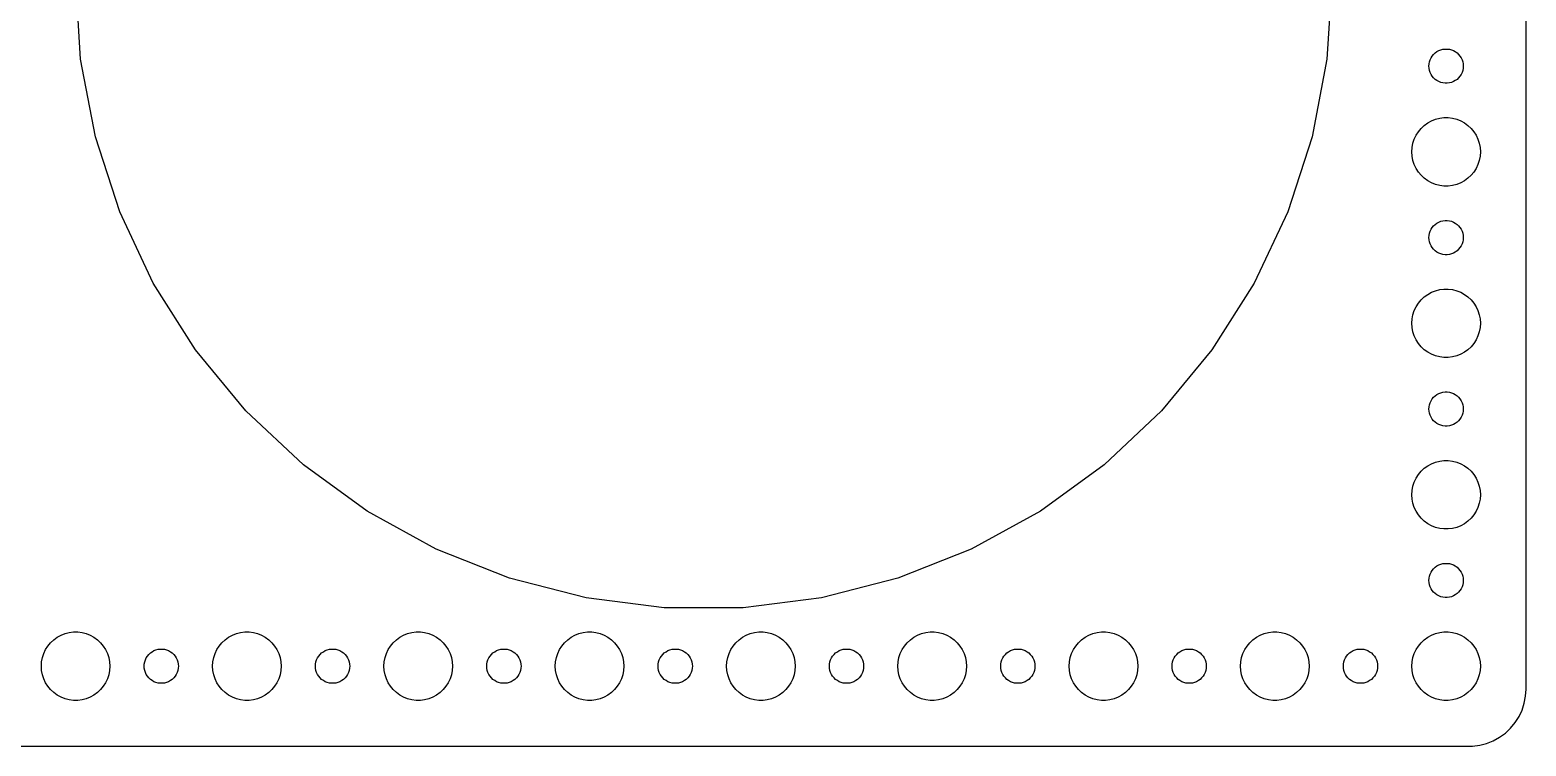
# Model space of a CAD drawing. Header units: metres. Extents: x -187 to 187, y -67 to 67.
# Drawn here: x 56 to 187, y -67 to -4.3 of the extents above; entities that cross this region are included whole.
import ezdxf

# ---------------------------------------------------------------- set-up
doc = ezdxf.new("R2010")
doc.units = ezdxf.units.M

msp = doc.modelspace()

# ---------------------------------------------------------------- linework, layer by layer
for p, q in [((187, -62), (187, 62)), ((60.4337, -6.89333), (60, 0)), ((170, 0), (169.566, -6.89333)), ((178.786, -6.61832), (178.907, -6.47318)), ((178.907, -6.47318), (179.044, -6.34422)), ((179.044, -6.34422), (179.196, -6.23351)), ((179.196, -6.23351), (179.361, -6.14275)), ((179.361, -6.14275), (179.536, -6.07341)), ((179.536, -6.07341), (179.719, -6.02657)), ((179.719, -6.02657), (179.906, -6.00294)), ((179.906, -6.00294), (180.094, -6.00294)), ((180.094, -6.00294), (180.281, -6.02657)), ((180.281, -6.02657), (180.464, -6.07341)), ((180.464, -6.07341), (180.639, -6.14275)), ((180.639, -6.14275), (180.804, -6.23351)), ((180.804, -6.23351), (180.956, -6.34422)), ((180.956, -6.34422), (181.093, -6.47318)), ((181.093, -6.47318), (181.214, -6.61832)), ((61.7279, -13.6779), (60.4337, -6.89333)), ((169.566, -6.89333), (168.272, -13.6779)), ((178.5, -7.5), (178.512, -7.312)), ((178.512, -7.68799), (178.5, -7.5)), ((178.512, -7.312), (178.547, -7.12695)), ((178.547, -7.87303), (178.512, -7.68799)), ((178.547, -7.12695), (178.605, -6.9478)), ((178.605, -6.9478), (178.686, -6.77736)), ((178.686, -6.77736), (178.786, -6.61832)), ((181.214, -6.61832), (181.314, -6.77736)), ((181.314, -6.77736), (181.395, -6.9478)), ((181.395, -6.9478), (181.453, -7.12695)), ((181.453, -7.12695), (181.488, -7.312)), ((181.488, -7.68799), (181.453, -7.87303)), ((181.488, -7.312), (181.5, -7.5)), ((181.5, -7.5), (181.488, -7.68799)), ((178.605, -8.05219), (178.547, -7.87303)), ((178.686, -8.22263), (178.605, -8.05219)), ((178.786, -8.38167), (178.686, -8.22263)), ((178.907, -8.52681), (178.786, -8.38167)), ((179.044, -8.65576), (178.907, -8.52681)), ((179.196, -8.76648), (179.044, -8.65576)), ((179.361, -8.85724), (179.196, -8.76648)), ((179.536, -8.92657), (179.361, -8.85724)), ((179.719, -8.97342), (179.536, -8.92657)), ((179.906, -8.99704), (179.719, -8.97342)), ((180.094, -8.99704), (179.906, -8.99704)), ((180.281, -8.97342), (180.094, -8.99704)), ((180.464, -8.92657), (180.281, -8.97342)), ((180.639, -8.85724), (180.464, -8.92657)), ((180.804, -8.76648), (180.639, -8.85724)), ((180.956, -8.65576), (180.804, -8.76648)), ((181.093, -8.52681), (180.956, -8.65576)), ((181.214, -8.38167), (181.093, -8.52681)), ((181.314, -8.22263), (181.214, -8.38167)), ((181.395, -8.05219), (181.314, -8.22263)), ((181.453, -7.87303), (181.395, -8.05219)), ((177.573, -13.2366), (177.813, -12.9464)), ((177.813, -12.9464), (178.088, -12.6884)), ((178.088, -12.6884), (178.393, -12.467)), ((178.393, -12.467), (178.723, -12.2855)), ((178.723, -12.2855), (179.073, -12.1468)), ((179.073, -12.1468), (179.438, -12.0531)), ((179.438, -12.0531), (179.812, -12.0059)), ((179.812, -12.0059), (180.188, -12.0059)), ((180.188, -12.0059), (180.562, -12.0531)), ((180.562, -12.0531), (180.927, -12.1468)), ((180.927, -12.1468), (181.277, -12.2855)), ((181.277, -12.2855), (181.607, -12.467)), ((181.607, -12.467), (181.912, -12.6884)), ((181.912, -12.6884), (182.187, -12.9464)), ((182.187, -12.9464), (182.427, -13.2366)), ((63.8623, -20.2468), (61.7279, -13.6779)), ((168.272, -13.6779), (166.138, -20.2468)), ((177.024, -14.624), (177.094, -14.2539)), ((177.094, -14.2539), (177.211, -13.8956)), ((177.211, -13.8956), (177.371, -13.5547)), ((177.371, -13.5547), (177.573, -13.2366)), ((182.427, -13.2366), (182.629, -13.5547)), ((182.629, -13.5547), (182.789, -13.8956)), ((182.789, -13.8956), (182.906, -14.2539)), ((182.906, -14.2539), (182.976, -14.624)), ((177, -15), (177.024, -14.624)), ((177.024, -15.376), (177, -15)), ((177.094, -15.7461), (177.024, -15.376)), ((182.976, -15.376), (182.906, -15.7461)), ((182.976, -14.624), (183, -15)), ((183, -15), (182.976, -15.376)), ((177.211, -16.1044), (177.094, -15.7461)), ((177.371, -16.4453), (177.211, -16.1044)), ((177.573, -16.7634), (177.371, -16.4453)), ((177.813, -17.0536), (177.573, -16.7634)), ((182.427, -16.7634), (182.187, -17.0536)), ((182.629, -16.4453), (182.427, -16.7634)), ((182.789, -16.1044), (182.629, -16.4453)), ((182.906, -15.7461), (182.789, -16.1044)), ((178.088, -17.3115), (177.813, -17.0536)), ((178.393, -17.533), (178.088, -17.3115)), ((178.723, -17.7145), (178.393, -17.533)), ((179.073, -17.8532), (178.723, -17.7145)), ((179.438, -17.9469), (179.073, -17.8532)), ((179.812, -17.9941), (179.438, -17.9469)), ((180.188, -17.9941), (179.812, -17.9941)), ((180.562, -17.9469), (180.188, -17.9941)), ((180.927, -17.8532), (180.562, -17.9469)), ((181.277, -17.7145), (180.927, -17.8532)), ((181.607, -17.533), (181.277, -17.7145)), ((181.912, -17.3115), (181.607, -17.533)), ((182.187, -17.0536), (181.912, -17.3115)), ((66.8031, -26.4964), (63.8623, -20.2468)), ((166.138, -20.2468), (163.197, -26.4964)), ((178.512, -22.312), (178.547, -22.127)), ((178.547, -22.127), (178.605, -21.9478)), ((178.605, -21.9478), (178.686, -21.7774)), ((178.686, -21.7774), (178.786, -21.6183)), ((178.786, -21.6183), (178.907, -21.4732)), ((178.907, -21.4732), (179.044, -21.3442)), ((179.044, -21.3442), (179.196, -21.2335)), ((179.196, -21.2335), (179.361, -21.1427)), ((179.361, -21.1427), (179.536, -21.0734)), ((179.536, -21.0734), (179.719, -21.0266)), ((179.719, -21.0266), (179.906, -21.003)), ((179.906, -21.003), (180.094, -21.003)), ((180.094, -21.003), (180.281, -21.0266)), ((180.281, -21.0266), (180.464, -21.0734)), ((180.464, -21.0734), (180.639, -21.1427)), ((180.639, -21.1427), (180.804, -21.2335)), ((180.804, -21.2335), (180.956, -21.3442)), ((180.956, -21.3442), (181.093, -21.4732)), ((181.093, -21.4732), (181.214, -21.6183)), ((181.214, -21.6183), (181.314, -21.7774)), ((181.314, -21.7774), (181.395, -21.9478)), ((181.395, -21.9478), (181.453, -22.127)), ((181.453, -22.127), (181.488, -22.312)), ((178.5, -22.5), (178.512, -22.312)), ((178.512, -22.688), (178.5, -22.5)), ((178.547, -22.873), (178.512, -22.688)), ((178.605, -23.0522), (178.547, -22.873)), ((178.686, -23.2226), (178.605, -23.0522)), ((178.786, -23.3817), (178.686, -23.2226)), ((178.907, -23.5268), (178.786, -23.3817)), ((179.044, -23.6558), (178.907, -23.5268)), ((181.093, -23.5268), (180.956, -23.6558)), ((181.214, -23.3817), (181.093, -23.5268)), ((181.314, -23.2226), (181.214, -23.3817)), ((181.395, -23.0522), (181.314, -23.2226)), ((181.453, -22.873), (181.395, -23.0522)), ((181.488, -22.688), (181.453, -22.873)), ((181.488, -22.312), (181.5, -22.5)), ((181.5, -22.5), (181.488, -22.688)), ((179.196, -23.7665), (179.044, -23.6558)), ((179.361, -23.8572), (179.196, -23.7665)), ((179.536, -23.9266), (179.361, -23.8572)), ((179.719, -23.9734), (179.536, -23.9266)), ((179.906, -23.997), (179.719, -23.9734)), ((180.094, -23.997), (179.906, -23.997)), ((180.281, -23.9734), (180.094, -23.997)), ((180.464, -23.9266), (180.281, -23.9734)), ((180.639, -23.8572), (180.464, -23.9266)), ((180.804, -23.7665), (180.639, -23.8572)), ((180.956, -23.6558), (180.804, -23.7665)), ((70.5041, -32.3282), (66.8031, -26.4964)), ((163.197, -26.4964), (159.496, -32.3282)), ((178.088, -27.6884), (178.393, -27.467)), ((178.393, -27.467), (178.723, -27.2855)), ((178.723, -27.2855), (179.073, -27.1468)), ((179.073, -27.1468), (179.438, -27.0531)), ((179.438, -27.0531), (179.812, -27.0059)), ((179.812, -27.0059), (180.188, -27.0059)), ((180.188, -27.0059), (180.562, -27.0531)), ((180.562, -27.0531), (180.927, -27.1468)), ((180.927, -27.1468), (181.277, -27.2855)), ((181.277, -27.2855), (181.607, -27.467)), ((181.607, -27.467), (181.912, -27.6884)), ((177.211, -28.8956), (177.371, -28.5547)), ((177.371, -28.5547), (177.573, -28.2366)), ((177.573, -28.2366), (177.813, -27.9464)), ((177.813, -27.9464), (178.088, -27.6884)), ((181.912, -27.6884), (182.187, -27.9464)), ((182.187, -27.9464), (182.427, -28.2366)), ((182.427, -28.2366), (182.629, -28.5547)), ((182.629, -28.5547), (182.789, -28.8956)), ((177, -30), (177.024, -29.624)), ((177.024, -30.376), (177, -30)), ((177.024, -29.624), (177.094, -29.2539)), ((177.094, -29.2539), (177.211, -28.8956)), ((182.789, -28.8956), (182.906, -29.2539)), ((182.906, -29.2539), (182.976, -29.624)), ((182.976, -29.624), (183, -30)), ((183, -30), (182.976, -30.376)), ((177.094, -30.7461), (177.024, -30.376)), ((177.211, -31.1044), (177.094, -30.7461)), ((177.371, -31.4453), (177.211, -31.1044)), ((182.789, -31.1044), (182.629, -31.4453)), ((182.906, -30.7461), (182.789, -31.1044)), ((182.976, -30.376), (182.906, -30.7461)), ((74.9067, -37.6501), (70.5041, -32.3282)), ((159.496, -32.3282), (155.093, -37.6501)), ((177.573, -31.7634), (177.371, -31.4453)), ((177.813, -32.0536), (177.573, -31.7634)), ((178.088, -32.3115), (177.813, -32.0536)), ((178.393, -32.533), (178.088, -32.3115)), ((178.723, -32.7145), (178.393, -32.533)), ((179.073, -32.8532), (178.723, -32.7145)), ((181.277, -32.7145), (180.927, -32.8532)), ((181.607, -32.533), (181.277, -32.7145)), ((181.912, -32.3115), (181.607, -32.533)), ((182.187, -32.0536), (181.912, -32.3115)), ((182.427, -31.7634), (182.187, -32.0536)), ((182.629, -31.4453), (182.427, -31.7634)), ((179.438, -32.9469), (179.073, -32.8532)), ((179.812, -32.9941), (179.438, -32.9469)), ((180.188, -32.9941), (179.812, -32.9941)), ((180.562, -32.9469), (180.188, -32.9941)), ((180.927, -32.8532), (180.562, -32.9469)), ((178.686, -36.7774), (178.786, -36.6183)), ((178.786, -36.6183), (178.907, -36.4732)), ((178.907, -36.4732), (179.044, -36.3442)), ((179.044, -36.3442), (179.196, -36.2335)), ((179.196, -36.2335), (179.361, -36.1428)), ((179.361, -36.1428), (179.536, -36.0734)), ((179.536, -36.0734), (179.719, -36.0266)), ((179.719, -36.0266), (179.906, -36.003)), ((179.906, -36.003), (180.094, -36.003)), ((180.094, -36.003), (180.281, -36.0266)), ((180.281, -36.0266), (180.464, -36.0734)), ((180.464, -36.0734), (180.639, -36.1428)), ((180.639, -36.1428), (180.804, -36.2335)), ((180.804, -36.2335), (180.956, -36.3442)), ((180.956, -36.3442), (181.093, -36.4732)), ((181.093, -36.4732), (181.214, -36.6183)), ((181.214, -36.6183), (181.314, -36.7774)), ((79.9417, -42.3782), (74.9067, -37.6501)), ((155.093, -37.6501), (150.058, -42.3782)), ((178.5, -37.5), (178.512, -37.312)), ((178.512, -37.688), (178.5, -37.5)), ((178.512, -37.312), (178.547, -37.127)), ((178.547, -37.873), (178.512, -37.688)), ((178.547, -37.127), (178.605, -36.9478)), ((178.605, -38.0522), (178.547, -37.873)), ((178.605, -36.9478), (178.686, -36.7774)), ((181.314, -36.7774), (181.395, -36.9478)), ((181.395, -36.9478), (181.453, -37.127)), ((181.453, -37.873), (181.395, -38.0522)), ((181.453, -37.127), (181.488, -37.312)), ((181.488, -37.688), (181.453, -37.873)), ((181.488, -37.312), (181.5, -37.5)), ((181.5, -37.5), (181.488, -37.688)), ((178.686, -38.2226), (178.605, -38.0522)), ((178.786, -38.3817), (178.686, -38.2226)), ((178.907, -38.5268), (178.786, -38.3817)), ((179.044, -38.6558), (178.907, -38.5268)), ((179.196, -38.7665), (179.044, -38.6558)), ((179.361, -38.8572), (179.196, -38.7665)), ((179.536, -38.9266), (179.361, -38.8572)), ((179.719, -38.9734), (179.536, -38.9266)), ((179.906, -38.997), (179.719, -38.9734)), ((180.094, -38.997), (179.906, -38.997)), ((180.281, -38.9734), (180.094, -38.997)), ((180.464, -38.9266), (180.281, -38.9734)), ((180.639, -38.8572), (180.464, -38.9266)), ((180.804, -38.7665), (180.639, -38.8572)), ((180.956, -38.6558), (180.804, -38.7665)), ((181.093, -38.5268), (180.956, -38.6558)), ((181.214, -38.3817), (181.093, -38.5268)), ((181.314, -38.2226), (181.214, -38.3817)), ((181.395, -38.0522), (181.314, -38.2226)), ((85.5295, -46.438), (79.9417, -42.3782)), ((150.058, -42.3782), (144.47, -46.438)), ((177.573, -43.2366), (177.813, -42.9464)), ((177.813, -42.9464), (178.088, -42.6885)), ((178.088, -42.6885), (178.393, -42.467)), ((178.393, -42.467), (178.723, -42.2855)), ((178.723, -42.2855), (179.073, -42.1468)), ((179.073, -42.1468), (179.438, -42.0531)), ((179.438, -42.0531), (179.812, -42.0059)), ((179.812, -42.0059), (180.188, -42.0059)), ((180.188, -42.0059), (180.562, -42.0531)), ((180.562, -42.0531), (180.927, -42.1468)), ((180.927, -42.1468), (181.277, -42.2855)), ((181.277, -42.2855), (181.607, -42.467)), ((181.607, -42.467), (181.912, -42.6885)), ((181.912, -42.6885), (182.187, -42.9464)), ((182.187, -42.9464), (182.427, -43.2366)), ((177.024, -44.624), (177.094, -44.2539)), ((177.094, -44.2539), (177.211, -43.8956)), ((177.211, -43.8956), (177.371, -43.5547)), ((177.371, -43.5547), (177.573, -43.2366)), ((182.427, -43.2366), (182.629, -43.5547)), ((182.629, -43.5547), (182.789, -43.8956)), ((182.789, -43.8956), (182.906, -44.2539)), ((182.906, -44.2539), (182.976, -44.624)), ((177, -45), (177.024, -44.624)), ((177.024, -45.376), (177, -45)), ((177.094, -45.7461), (177.024, -45.376)), ((177.211, -46.1044), (177.094, -45.7461)), ((182.906, -45.7461), (182.789, -46.1044)), ((182.976, -45.376), (182.906, -45.7461)), ((182.976, -44.624), (183, -45)), ((183, -45), (182.976, -45.376)), ((91.5821, -49.7655), (85.5295, -46.438)), ((144.47, -46.438), (138.418, -49.7655)), ((177.371, -46.4453), (177.211, -46.1044)), ((177.573, -46.7634), (177.371, -46.4453)), ((177.813, -47.0536), (177.573, -46.7634)), ((178.088, -47.3115), (177.813, -47.0536)), ((182.187, -47.0536), (181.912, -47.3115)), ((182.427, -46.7634), (182.187, -47.0536)), ((182.629, -46.4453), (182.427, -46.7634)), ((182.789, -46.1044), (182.629, -46.4453)), ((178.393, -47.533), (178.088, -47.3115)), ((178.723, -47.7145), (178.393, -47.533)), ((179.073, -47.8532), (178.723, -47.7145)), ((179.438, -47.9469), (179.073, -47.8532)), ((179.812, -47.9941), (179.438, -47.9469)), ((180.188, -47.9941), (179.812, -47.9941)), ((180.562, -47.9469), (180.188, -47.9941)), ((180.927, -47.8532), (180.562, -47.9469)), ((181.277, -47.7145), (180.927, -47.8532)), ((181.607, -47.533), (181.277, -47.7145)), ((181.912, -47.3115), (181.607, -47.533)), ((98.0041, -52.3081), (91.5821, -49.7655)), ((138.418, -49.7655), (131.996, -52.3081)), ((179.361, -51.1428), (179.536, -51.0734)), ((179.536, -51.0734), (179.719, -51.0266)), ((179.719, -51.0266), (179.906, -51.003)), ((179.906, -51.003), (180.094, -51.003)), ((180.094, -51.003), (180.281, -51.0266)), ((180.281, -51.0266), (180.464, -51.0734)), ((180.464, -51.0734), (180.639, -51.1428)), ((104.694, -54.0258), (98.0041, -52.3081)), ((131.996, -52.3081), (125.306, -54.0258)), ((178.5, -52.5), (178.512, -52.312)), ((178.512, -52.312), (178.547, -52.127)), ((178.547, -52.127), (178.605, -51.9478)), ((178.605, -51.9478), (178.686, -51.7774)), ((178.686, -51.7774), (178.786, -51.6183)), ((178.786, -51.6183), (178.907, -51.4732)), ((178.907, -51.4732), (179.044, -51.3442)), ((179.044, -51.3442), (179.196, -51.2335)), ((179.196, -51.2335), (179.361, -51.1428)), ((180.639, -51.1428), (180.804, -51.2335)), ((180.804, -51.2335), (180.956, -51.3442)), ((180.956, -51.3442), (181.093, -51.4732)), ((181.093, -51.4732), (181.214, -51.6183)), ((181.214, -51.6183), (181.314, -51.7774)), ((181.314, -51.7774), (181.395, -51.9478)), ((181.395, -51.9478), (181.453, -52.127)), ((181.453, -52.127), (181.488, -52.312)), ((181.488, -52.312), (181.5, -52.5)), ((178.512, -52.688), (178.5, -52.5)), ((178.547, -52.873), (178.512, -52.688)), ((178.605, -53.0522), (178.547, -52.873)), ((178.686, -53.2226), (178.605, -53.0522)), ((178.786, -53.3817), (178.686, -53.2226)), ((178.907, -53.5268), (178.786, -53.3817)), ((179.044, -53.6558), (178.907, -53.5268)), ((179.196, -53.7665), (179.044, -53.6558)), ((180.956, -53.6558), (180.804, -53.7665)), ((181.093, -53.5268), (180.956, -53.6558)), ((181.214, -53.3817), (181.093, -53.5268)), ((181.314, -53.2226), (181.214, -53.3817)), ((181.395, -53.0522), (181.314, -53.2226)), ((181.453, -52.873), (181.395, -53.0522)), ((181.488, -52.688), (181.453, -52.873)), ((181.5, -52.5), (181.488, -52.688)), ((111.547, -54.8915), (104.694, -54.0258)), ((118.453, -54.8915), (111.547, -54.8915)), ((125.306, -54.0258), (118.453, -54.8915)), ((179.361, -53.8572), (179.196, -53.7665)), ((179.536, -53.9266), (179.361, -53.8572)), ((179.719, -53.9734), (179.536, -53.9266)), ((179.906, -53.997), (179.719, -53.9734)), ((180.094, -53.997), (179.906, -53.997)), ((180.281, -53.9734), (180.094, -53.997)), ((180.464, -53.9266), (180.281, -53.9734)), ((180.639, -53.8572), (180.464, -53.9266)), ((180.804, -53.7665), (180.639, -53.8572)), ((58.0877, -57.6885), (58.3925, -57.467)), ((58.3925, -57.467), (58.7227, -57.2855)), ((58.7227, -57.2855), (59.0729, -57.1468)), ((59.0729, -57.1468), (59.4379, -57.0531)), ((59.4379, -57.0531), (59.8116, -57.0059)), ((59.8116, -57.0059), (60.1884, -57.0059)), ((60.1884, -57.0059), (60.5621, -57.0531)), ((60.5621, -57.0531), (60.927, -57.1468)), ((60.927, -57.1468), (61.2773, -57.2855)), ((61.2773, -57.2855), (61.6075, -57.467)), ((61.6075, -57.467), (61.9123, -57.6885)), ((73.0877, -57.6885), (73.3925, -57.467)), ((73.3925, -57.467), (73.7227, -57.2855)), ((73.7227, -57.2855), (74.073, -57.1468)), ((74.073, -57.1468), (74.4379, -57.0531)), ((74.4379, -57.0531), (74.8116, -57.0059)), ((74.8116, -57.0059), (75.1884, -57.0059)), ((75.1884, -57.0059), (75.5621, -57.0531)), ((75.5621, -57.0531), (75.927, -57.1468)), ((75.927, -57.1468), (76.2773, -57.2855)), ((76.2773, -57.2855), (76.6075, -57.467)), ((76.6075, -57.467), (76.9123, -57.6885)), ((88.0877, -57.6885), (88.3925, -57.467)), ((88.3925, -57.467), (88.7227, -57.2855)), ((88.7227, -57.2855), (89.073, -57.1468)), ((89.073, -57.1468), (89.4379, -57.0531)), ((89.4379, -57.0531), (89.8116, -57.0059)), ((89.8116, -57.0059), (90.1884, -57.0059)), ((90.1884, -57.0059), (90.5621, -57.0531)), ((90.5621, -57.0531), (90.927, -57.1468)), ((90.927, -57.1468), (91.2773, -57.2855)), ((91.2773, -57.2855), (91.6075, -57.467)), ((91.6075, -57.467), (91.9123, -57.6885)), ((103.088, -57.6885), (103.393, -57.467)), ((103.393, -57.467), (103.723, -57.2855)), ((103.723, -57.2855), (104.073, -57.1468)), ((104.073, -57.1468), (104.438, -57.0531)), ((104.438, -57.0531), (104.812, -57.0059)), ((104.812, -57.0059), (105.188, -57.0059)), ((105.188, -57.0059), (105.562, -57.0531)), ((105.562, -57.0531), (105.927, -57.1468)), ((105.927, -57.1468), (106.277, -57.2855)), ((106.277, -57.2855), (106.607, -57.467)), ((106.607, -57.467), (106.912, -57.6885)), ((118.088, -57.6885), (118.393, -57.467)), ((118.393, -57.467), (118.723, -57.2855)), ((118.723, -57.2855), (119.073, -57.1468)), ((119.073, -57.1468), (119.438, -57.0531)), ((119.438, -57.0531), (119.812, -57.0059)), ((119.812, -57.0059), (120.188, -57.0059)), ((120.188, -57.0059), (120.562, -57.0531)), ((120.562, -57.0531), (120.927, -57.1468)), ((120.927, -57.1468), (121.277, -57.2855)), ((121.277, -57.2855), (121.607, -57.467)), ((121.607, -57.467), (121.912, -57.6885)), ((133.088, -57.6885), (133.393, -57.467)), ((133.393, -57.467), (133.723, -57.2855)), ((133.723, -57.2855), (134.073, -57.1468)), ((134.073, -57.1468), (134.438, -57.0531)), ((134.438, -57.0531), (134.812, -57.0059)), ((134.812, -57.0059), (135.188, -57.0059)), ((135.188, -57.0059), (135.562, -57.0531)), ((135.562, -57.0531), (135.927, -57.1468)), ((135.927, -57.1468), (136.277, -57.2855)), ((136.277, -57.2855), (136.607, -57.467)), ((136.607, -57.467), (136.912, -57.6885)), ((148.088, -57.6885), (148.393, -57.467)), ((148.393, -57.467), (148.723, -57.2855)), ((148.723, -57.2855), (149.073, -57.1468)), ((149.073, -57.1468), (149.438, -57.0531)), ((149.438, -57.0531), (149.812, -57.0059)), ((149.812, -57.0059), (150.188, -57.0059)), ((150.188, -57.0059), (150.562, -57.0531)), ((150.562, -57.0531), (150.927, -57.1468)), ((150.927, -57.1468), (151.277, -57.2855)), ((151.277, -57.2855), (151.607, -57.467)), ((151.607, -57.467), (151.912, -57.6885)), ((163.088, -57.6885), (163.393, -57.467)), ((163.393, -57.467), (163.723, -57.2855)), ((163.723, -57.2855), (164.073, -57.1468)), ((164.073, -57.1468), (164.438, -57.0531)), ((164.438, -57.0531), (164.812, -57.0059)), ((164.812, -57.0059), (165.188, -57.0059)), ((165.188, -57.0059), (165.562, -57.0531)), ((165.562, -57.0531), (165.927, -57.1468)), ((165.927, -57.1468), (166.277, -57.2855)), ((166.277, -57.2855), (166.607, -57.467)), ((166.607, -57.467), (166.912, -57.6885)), ((178.088, -57.6885), (178.393, -57.467)), ((178.393, -57.467), (178.723, -57.2855)), ((178.723, -57.2855), (179.073, -57.1468)), ((179.073, -57.1468), (179.438, -57.0531)), ((179.438, -57.0531), (179.812, -57.0059)), ((179.812, -57.0059), (180.188, -57.0059)), ((180.188, -57.0059), (180.562, -57.0531)), ((180.562, -57.0531), (180.927, -57.1468)), ((180.927, -57.1468), (181.277, -57.2855)), ((181.277, -57.2855), (181.607, -57.467)), ((181.607, -57.467), (181.912, -57.6885)), ((57.0942, -59.2539), (57.2107, -58.8956)), ((57.2107, -58.8956), (57.3711, -58.5547)), ((57.3711, -58.5547), (57.5729, -58.2366)), ((57.5729, -58.2366), (57.8131, -57.9464)), ((57.8131, -57.9464), (58.0877, -57.6885)), ((61.9123, -57.6885), (62.1869, -57.9464)), ((62.1869, -57.9464), (62.427, -58.2366)), ((62.427, -58.2366), (62.6289, -58.5547)), ((62.6289, -58.5547), (62.7893, -58.8956)), ((62.7893, -58.8956), (62.9057, -59.2539)), ((66.4065, -58.9732), (66.5439, -58.8442)), ((66.5439, -58.8442), (66.6963, -58.7335)), ((66.6963, -58.7335), (66.8613, -58.6428)), ((66.8613, -58.6428), (67.0365, -58.5734)), ((67.0365, -58.5734), (67.2189, -58.5266)), ((67.2189, -58.5266), (67.4058, -58.503)), ((67.4058, -58.503), (67.5942, -58.503)), ((67.5942, -58.503), (67.7811, -58.5266)), ((67.7811, -58.5266), (67.9635, -58.5734)), ((67.9635, -58.5734), (68.1387, -58.6428)), ((68.1387, -58.6428), (68.3037, -58.7335)), ((68.3037, -58.7335), (68.4561, -58.8442)), ((68.4561, -58.8442), (68.5934, -58.9732)), ((72.0943, -59.2539), (72.2107, -58.8956)), ((72.2107, -58.8956), (72.3711, -58.5547)), ((72.3711, -58.5547), (72.573, -58.2366)), ((72.573, -58.2366), (72.8131, -57.9464)), ((72.8131, -57.9464), (73.0877, -57.6885)), ((76.9123, -57.6885), (77.1869, -57.9464)), ((77.1869, -57.9464), (77.427, -58.2366)), ((77.427, -58.2366), (77.6289, -58.5547)), ((77.6289, -58.5547), (77.7893, -58.8956)), ((77.7893, -58.8956), (77.9057, -59.2539)), ((81.4065, -58.9732), (81.5439, -58.8442)), ((81.5439, -58.8442), (81.6963, -58.7335)), ((81.6963, -58.7335), (81.8613, -58.6428)), ((81.8613, -58.6428), (82.0365, -58.5734)), ((82.0365, -58.5734), (82.2189, -58.5266)), ((82.2189, -58.5266), (82.4058, -58.503)), ((82.4058, -58.503), (82.5942, -58.503)), ((82.5942, -58.503), (82.7811, -58.5266)), ((82.7811, -58.5266), (82.9635, -58.5734)), ((82.9635, -58.5734), (83.1387, -58.6428)), ((83.1387, -58.6428), (83.3037, -58.7335)), ((83.3037, -58.7335), (83.4561, -58.8442)), ((83.4561, -58.8442), (83.5934, -58.9732)), ((87.0943, -59.2539), (87.2107, -58.8956)), ((87.2107, -58.8956), (87.3711, -58.5547)), ((87.3711, -58.5547), (87.573, -58.2366)), ((87.573, -58.2366), (87.8131, -57.9464)), ((87.8131, -57.9464), (88.0877, -57.6885)), ((91.9123, -57.6885), (92.1869, -57.9464)), ((92.1869, -57.9464), (92.427, -58.2366)), ((92.427, -58.2366), (92.6289, -58.5547)), ((92.6289, -58.5547), (92.7893, -58.8956)), ((92.7893, -58.8956), (92.9057, -59.2539)), ((96.4065, -58.9732), (96.5439, -58.8442)), ((96.5439, -58.8442), (96.6963, -58.7335)), ((96.6963, -58.7335), (96.8613, -58.6428)), ((96.8613, -58.6428), (97.0365, -58.5734)), ((97.0365, -58.5734), (97.2189, -58.5266)), ((97.2189, -58.5266), (97.4058, -58.503)), ((97.4058, -58.503), (97.5942, -58.503)), ((97.5942, -58.503), (97.7811, -58.5266)), ((97.7811, -58.5266), (97.9635, -58.5734)), ((97.9635, -58.5734), (98.1387, -58.6428)), ((98.1387, -58.6428), (98.3037, -58.7335)), ((98.3037, -58.7335), (98.4561, -58.8442)), ((98.4561, -58.8442), (98.5934, -58.9732)), ((102.094, -59.2539), (102.211, -58.8956)), ((102.211, -58.8956), (102.371, -58.5547)), ((102.371, -58.5547), (102.573, -58.2366)), ((102.573, -58.2366), (102.813, -57.9464)), ((102.813, -57.9464), (103.088, -57.6885)), ((106.912, -57.6885), (107.187, -57.9464)), ((107.187, -57.9464), (107.427, -58.2366)), ((107.427, -58.2366), (107.629, -58.5547)), ((107.629, -58.5547), (107.789, -58.8956)), ((107.789, -58.8956), (107.906, -59.2539)), ((111.407, -58.9732), (111.544, -58.8442)), ((111.544, -58.8442), (111.696, -58.7335)), ((111.696, -58.7335), (111.861, -58.6428)), ((111.861, -58.6428), (112.036, -58.5734)), ((112.036, -58.5734), (112.219, -58.5266)), ((112.219, -58.5266), (112.406, -58.503)), ((112.406, -58.503), (112.594, -58.503)), ((112.594, -58.503), (112.781, -58.5266)), ((112.781, -58.5266), (112.964, -58.5734)), ((112.964, -58.5734), (113.139, -58.6428)), ((113.139, -58.6428), (113.304, -58.7335)), ((113.304, -58.7335), (113.456, -58.8442)), ((113.456, -58.8442), (113.593, -58.9732)), ((117.094, -59.2539), (117.211, -58.8956)), ((117.211, -58.8956), (117.371, -58.5547)), ((117.371, -58.5547), (117.573, -58.2366)), ((117.573, -58.2366), (117.813, -57.9464)), ((117.813, -57.9464), (118.088, -57.6885)), ((121.912, -57.6885), (122.187, -57.9464)), ((122.187, -57.9464), (122.427, -58.2366)), ((122.427, -58.2366), (122.629, -58.5547)), ((122.629, -58.5547), (122.789, -58.8956)), ((122.789, -58.8956), (122.906, -59.2539)), ((126.407, -58.9732), (126.544, -58.8442)), ((126.544, -58.8442), (126.696, -58.7335)), ((126.696, -58.7335), (126.861, -58.6428)), ((126.861, -58.6428), (127.036, -58.5734)), ((127.036, -58.5734), (127.219, -58.5266)), ((127.219, -58.5266), (127.406, -58.503)), ((127.406, -58.503), (127.594, -58.503)), ((127.594, -58.503), (127.781, -58.5266)), ((127.781, -58.5266), (127.964, -58.5734)), ((127.964, -58.5734), (128.139, -58.6428)), ((128.139, -58.6428), (128.304, -58.7335)), ((128.304, -58.7335), (128.456, -58.8442)), ((128.456, -58.8442), (128.593, -58.9732)), ((132.094, -59.2539), (132.211, -58.8956)), ((132.211, -58.8956), (132.371, -58.5547)), ((132.371, -58.5547), (132.573, -58.2366)), ((132.573, -58.2366), (132.813, -57.9464)), ((132.813, -57.9464), (133.088, -57.6885)), ((136.912, -57.6885), (137.187, -57.9464)), ((137.187, -57.9464), (137.427, -58.2366)), ((137.427, -58.2366), (137.629, -58.5547)), ((137.629, -58.5547), (137.789, -58.8956)), ((137.789, -58.8956), (137.906, -59.2539)), ((141.407, -58.9732), (141.544, -58.8442)), ((141.544, -58.8442), (141.696, -58.7335)), ((141.696, -58.7335), (141.861, -58.6428)), ((141.861, -58.6428), (142.036, -58.5734)), ((142.036, -58.5734), (142.219, -58.5266)), ((142.219, -58.5266), (142.406, -58.503)), ((142.406, -58.503), (142.594, -58.503)), ((142.594, -58.503), (142.781, -58.5266)), ((142.781, -58.5266), (142.964, -58.5734)), ((142.964, -58.5734), (143.139, -58.6428)), ((143.139, -58.6428), (143.304, -58.7335)), ((143.304, -58.7335), (143.456, -58.8442)), ((143.456, -58.8442), (143.593, -58.9732)), ((147.094, -59.2539), (147.211, -58.8956)), ((147.211, -58.8956), (147.371, -58.5547)), ((147.371, -58.5547), (147.573, -58.2366)), ((147.573, -58.2366), (147.813, -57.9464)), ((147.813, -57.9464), (148.088, -57.6885)), ((151.912, -57.6885), (152.187, -57.9464)), ((152.187, -57.9464), (152.427, -58.2366)), ((152.427, -58.2366), (152.629, -58.5547)), ((152.629, -58.5547), (152.789, -58.8956)), ((152.789, -58.8956), (152.906, -59.2539)), ((156.407, -58.9732), (156.544, -58.8442)), ((156.544, -58.8442), (156.696, -58.7335)), ((156.696, -58.7335), (156.861, -58.6428)), ((156.861, -58.6428), (157.036, -58.5734)), ((157.036, -58.5734), (157.219, -58.5266)), ((157.219, -58.5266), (157.406, -58.503)), ((157.406, -58.503), (157.594, -58.503)), ((157.594, -58.503), (157.781, -58.5266)), ((157.781, -58.5266), (157.964, -58.5734)), ((157.964, -58.5734), (158.139, -58.6428)), ((158.139, -58.6428), (158.304, -58.7335)), ((158.304, -58.7335), (158.456, -58.8442)), ((158.456, -58.8442), (158.593, -58.9732)), ((162.094, -59.2539), (162.211, -58.8956)), ((162.211, -58.8956), (162.371, -58.5547)), ((162.371, -58.5547), (162.573, -58.2366)), ((162.573, -58.2366), (162.813, -57.9464)), ((162.813, -57.9464), (163.088, -57.6885)), ((166.912, -57.6885), (167.187, -57.9464)), ((167.187, -57.9464), (167.427, -58.2366)), ((167.427, -58.2366), (167.629, -58.5547)), ((167.629, -58.5547), (167.789, -58.8956)), ((167.789, -58.8956), (167.906, -59.2539)), ((171.407, -58.9732), (171.544, -58.8442)), ((171.544, -58.8442), (171.696, -58.7335)), ((171.696, -58.7335), (171.861, -58.6428)), ((171.861, -58.6428), (172.036, -58.5734)), ((172.036, -58.5734), (172.219, -58.5266)), ((172.219, -58.5266), (172.406, -58.503)), ((172.406, -58.503), (172.594, -58.503)), ((172.594, -58.503), (172.781, -58.5266)), ((172.781, -58.5266), (172.964, -58.5734)), ((172.964, -58.5734), (173.139, -58.6428)), ((173.139, -58.6428), (173.304, -58.7335)), ((173.304, -58.7335), (173.456, -58.8442)), ((173.456, -58.8442), (173.593, -58.9732)), ((177.094, -59.2539), (177.211, -58.8956)), ((177.211, -58.8956), (177.371, -58.5547)), ((177.371, -58.5547), (177.573, -58.2366)), ((177.573, -58.2366), (177.813, -57.9464)), ((177.813, -57.9464), (178.088, -57.6885)), ((181.912, -57.6885), (182.187, -57.9464)), ((182.187, -57.9464), (182.427, -58.2366)), ((182.427, -58.2366), (182.629, -58.5547)), ((182.629, -58.5547), (182.789, -58.8956)), ((182.789, -58.8956), (182.906, -59.2539)), ((57, -60), (57.0237, -59.624)), ((57.0237, -60.376), (57, -60)), ((57.0237, -59.624), (57.0942, -59.2539)), ((62.9057, -59.2539), (62.9763, -59.624)), ((62.9763, -59.624), (63, -60)), ((63, -60), (62.9763, -60.376)), ((66, -60), (66.0118, -59.812)), ((66.0118, -60.188), (66, -60)), ((66.0118, -59.812), (66.0471, -59.627)), ((66.0471, -60.373), (66.0118, -60.188)), ((66.0471, -59.627), (66.1053, -59.4478)), ((66.1053, -59.4478), (66.1855, -59.2774)), ((66.1855, -59.2774), (66.2865, -59.1183)), ((66.2865, -59.1183), (66.4065, -58.9732)), ((68.5934, -58.9732), (68.7135, -59.1183)), ((68.7135, -59.1183), (68.8145, -59.2774)), ((68.8145, -59.2774), (68.8947, -59.4478)), ((68.8947, -59.4478), (68.9529, -59.627)), ((68.9529, -59.627), (68.9882, -59.812)), ((68.9882, -60.188), (68.9529, -60.373)), ((68.9882, -59.812), (69, -60)), ((69, -60), (68.9882, -60.188)), ((72, -60), (72.0237, -59.624)), ((72.0237, -60.376), (72, -60)), ((72.0237, -59.624), (72.0943, -59.2539)), ((77.9057, -59.2539), (77.9763, -59.624)), ((77.9763, -59.624), (78, -60)), ((78, -60), (77.9763, -60.376)), ((81, -60), (81.0118, -59.812)), ((81.0118, -60.188), (81, -60)), ((81.0118, -59.812), (81.0471, -59.627)), ((81.0471, -60.373), (81.0118, -60.188)), ((81.0471, -59.627), (81.1053, -59.4478)), ((81.1053, -59.4478), (81.1855, -59.2774)), ((81.1855, -59.2774), (81.2865, -59.1183)), ((81.2865, -59.1183), (81.4065, -58.9732)), ((83.5934, -58.9732), (83.7135, -59.1183)), ((83.7135, -59.1183), (83.8145, -59.2774)), ((83.8145, -59.2774), (83.8947, -59.4478)), ((83.8947, -59.4478), (83.9529, -59.627)), ((83.9529, -59.627), (83.9882, -59.812)), ((83.9882, -60.188), (83.9529, -60.373)), ((83.9882, -59.812), (84, -60)), ((84, -60), (83.9882, -60.188)), ((87, -60), (87.0237, -59.624)), ((87.0237, -60.376), (87, -60)), ((87.0237, -59.624), (87.0943, -59.2539)), ((92.9057, -59.2539), (92.9763, -59.624)), ((92.9763, -59.624), (93, -60)), ((93, -60), (92.9763, -60.376)), ((96, -60), (96.0118, -59.812)), ((96.0118, -60.188), (96, -60)), ((96.0118, -59.812), (96.0471, -59.627)), ((96.0471, -60.373), (96.0118, -60.188)), ((96.0471, -59.627), (96.1053, -59.4478)), ((96.1053, -59.4478), (96.1855, -59.2774)), ((96.1855, -59.2774), (96.2865, -59.1183)), ((96.2865, -59.1183), (96.4065, -58.9732)), ((98.5934, -58.9732), (98.7135, -59.1183)), ((98.7135, -59.1183), (98.8145, -59.2774)), ((98.8145, -59.2774), (98.8947, -59.4478)), ((98.8947, -59.4478), (98.9529, -59.627)), ((98.9529, -59.627), (98.9882, -59.812)), ((98.9882, -60.188), (98.9529, -60.373)), ((98.9882, -59.812), (99, -60)), ((99, -60), (98.9882, -60.188)), ((102, -60), (102.024, -59.624)), ((102.024, -60.376), (102, -60)), ((102.024, -59.624), (102.094, -59.2539)), ((107.906, -59.2539), (107.976, -59.624)), ((107.976, -59.624), (108, -60)), ((108, -60), (107.976, -60.376)), ((111, -60), (111.012, -59.812)), ((111.012, -60.188), (111, -60)), ((111.012, -59.812), (111.047, -59.627)), ((111.047, -60.373), (111.012, -60.188)), ((111.047, -59.627), (111.105, -59.4478)), ((111.105, -59.4478), (111.186, -59.2774)), ((111.186, -59.2774), (111.286, -59.1183)), ((111.286, -59.1183), (111.407, -58.9732)), ((113.593, -58.9732), (113.714, -59.1183)), ((113.714, -59.1183), (113.814, -59.2774)), ((113.814, -59.2774), (113.895, -59.4478)), ((113.895, -59.4478), (113.953, -59.627)), ((113.953, -59.627), (113.988, -59.812)), ((113.988, -60.188), (113.953, -60.373)), ((113.988, -59.812), (114, -60)), ((114, -60), (113.988, -60.188)), ((117, -60), (117.024, -59.624)), ((117.024, -60.376), (117, -60)), ((117.024, -59.624), (117.094, -59.2539)), ((122.906, -59.2539), (122.976, -59.624)), ((122.976, -59.624), (123, -60)), ((123, -60), (122.976, -60.376)), ((126, -60), (126.012, -59.812)), ((126.012, -60.188), (126, -60)), ((126.012, -59.812), (126.047, -59.627)), ((126.047, -60.373), (126.012, -60.188)), ((126.047, -59.627), (126.105, -59.4478)), ((126.105, -59.4478), (126.186, -59.2774)), ((126.186, -59.2774), (126.286, -59.1183)), ((126.286, -59.1183), (126.407, -58.9732)), ((128.593, -58.9732), (128.714, -59.1183)), ((128.714, -59.1183), (128.814, -59.2774)), ((128.814, -59.2774), (128.895, -59.4478)), ((128.895, -59.4478), (128.953, -59.627)), ((128.953, -59.627), (128.988, -59.812)), ((128.988, -60.188), (128.953, -60.373)), ((128.988, -59.812), (129, -60)), ((129, -60), (128.988, -60.188)), ((132, -60), (132.024, -59.624)), ((132.024, -60.376), (132, -60)), ((132.024, -59.624), (132.094, -59.2539)), ((137.906, -59.2539), (137.976, -59.624)), ((137.976, -59.624), (138, -60)), ((138, -60), (137.976, -60.376)), ((141, -60), (141.012, -59.812)), ((141.012, -60.188), (141, -60)), ((141.012, -59.812), (141.047, -59.627)), ((141.047, -60.373), (141.012, -60.188)), ((141.047, -59.627), (141.105, -59.4478)), ((141.105, -59.4478), (141.186, -59.2774)), ((141.186, -59.2774), (141.286, -59.1183)), ((141.286, -59.1183), (141.407, -58.9732)), ((143.593, -58.9732), (143.714, -59.1183)), ((143.714, -59.1183), (143.814, -59.2774)), ((143.814, -59.2774), (143.895, -59.4478)), ((143.895, -59.4478), (143.953, -59.627)), ((143.953, -59.627), (143.988, -59.812)), ((143.988, -60.188), (143.953, -60.373)), ((143.988, -59.812), (144, -60)), ((144, -60), (143.988, -60.188)), ((147, -60), (147.024, -59.624)), ((147.024, -60.376), (147, -60)), ((147.024, -59.624), (147.094, -59.2539)), ((152.906, -59.2539), (152.976, -59.624)), ((152.976, -59.624), (153, -60)), ((153, -60), (152.976, -60.376)), ((156, -60), (156.012, -59.812)), ((156.012, -60.188), (156, -60)), ((156.012, -59.812), (156.047, -59.627)), ((156.047, -60.373), (156.012, -60.188)), ((156.047, -59.627), (156.105, -59.4478)), ((156.105, -59.4478), (156.186, -59.2774)), ((156.186, -59.2774), (156.286, -59.1183)), ((156.286, -59.1183), (156.407, -58.9732)), ((158.593, -58.9732), (158.714, -59.1183)), ((158.714, -59.1183), (158.814, -59.2774)), ((158.814, -59.2774), (158.895, -59.4478)), ((158.895, -59.4478), (158.953, -59.627)), ((158.953, -59.627), (158.988, -59.812)), ((158.988, -60.188), (158.953, -60.373)), ((158.988, -59.812), (159, -60)), ((159, -60), (158.988, -60.188)), ((162, -60), (162.024, -59.624)), ((162.024, -60.376), (162, -60)), ((162.024, -59.624), (162.094, -59.2539)), ((167.906, -59.2539), (167.976, -59.624)), ((167.976, -59.624), (168, -60)), ((168, -60), (167.976, -60.376)), ((171, -60), (171.012, -59.812)), ((171.012, -60.188), (171, -60)), ((171.012, -59.812), (171.047, -59.627)), ((171.047, -60.373), (171.012, -60.188)), ((171.047, -59.627), (171.105, -59.4478)), ((171.105, -59.4478), (171.186, -59.2774)), ((171.186, -59.2774), (171.286, -59.1183)), ((171.286, -59.1183), (171.407, -58.9732)), ((173.593, -58.9732), (173.714, -59.1183)), ((173.714, -59.1183), (173.814, -59.2774)), ((173.814, -59.2774), (173.895, -59.4478)), ((173.895, -59.4478), (173.953, -59.627)), ((173.953, -59.627), (173.988, -59.812)), ((173.988, -60.188), (173.953, -60.373)), ((173.988, -59.812), (174, -60)), ((174, -60), (173.988, -60.188)), ((177, -60), (177.024, -59.624)), ((177.024, -60.376), (177, -60)), ((177.024, -59.624), (177.094, -59.2539)), ((182.906, -59.2539), (182.976, -59.624)), ((182.976, -59.624), (183, -60)), ((183, -60), (182.976, -60.376)), ((57.0942, -60.7461), (57.0237, -60.376)), ((57.2107, -61.1044), (57.0942, -60.7461)), ((57.3711, -61.4453), (57.2107, -61.1044)), ((57.5729, -61.7634), (57.3711, -61.4453)), ((62.6289, -61.4453), (62.427, -61.7634)), ((62.7893, -61.1044), (62.6289, -61.4453)), ((62.9057, -60.7461), (62.7893, -61.1044)), ((62.9763, -60.376), (62.9057, -60.7461)), ((66.1053, -60.5522), (66.0471, -60.373)), ((66.1855, -60.7226), (66.1053, -60.5522)), ((66.2865, -60.8817), (66.1855, -60.7226)), ((66.4065, -61.0268), (66.2865, -60.8817)), ((66.5439, -61.1558), (66.4065, -61.0268)), ((66.6963, -61.2665), (66.5439, -61.1558)), ((66.8613, -61.3572), (66.6963, -61.2665)), ((67.0365, -61.4266), (66.8613, -61.3572)), ((67.2189, -61.4734), (67.0365, -61.4266)), ((67.4058, -61.497), (67.2189, -61.4734)), ((67.5942, -61.497), (67.4058, -61.497)), ((67.7811, -61.4734), (67.5942, -61.497)), ((67.9635, -61.4266), (67.7811, -61.4734)), ((68.1387, -61.3572), (67.9635, -61.4266)), ((68.3037, -61.2665), (68.1387, -61.3572)), ((68.4561, -61.1558), (68.3037, -61.2665)), ((68.5934, -61.0268), (68.4561, -61.1558)), ((68.7135, -60.8817), (68.5934, -61.0268)), ((68.8145, -60.7226), (68.7135, -60.8817)), ((68.8947, -60.5522), (68.8145, -60.7226)), ((68.9529, -60.373), (68.8947, -60.5522)), ((72.0943, -60.7461), (72.0237, -60.376)), ((72.2107, -61.1044), (72.0943, -60.7461)), ((72.3711, -61.4453), (72.2107, -61.1044)), ((72.573, -61.7634), (72.3711, -61.4453)), ((77.6289, -61.4453), (77.427, -61.7634)), ((77.7893, -61.1044), (77.6289, -61.4453)), ((77.9057, -60.7461), (77.7893, -61.1044)), ((77.9763, -60.376), (77.9057, -60.7461)), ((81.1053, -60.5522), (81.0471, -60.373)), ((81.1855, -60.7226), (81.1053, -60.5522)), ((81.2865, -60.8817), (81.1855, -60.7226)), ((81.4065, -61.0268), (81.2865, -60.8817)), ((81.5439, -61.1558), (81.4065, -61.0268)), ((81.6963, -61.2665), (81.5439, -61.1558)), ((81.8613, -61.3572), (81.6963, -61.2665)), ((82.0365, -61.4266), (81.8613, -61.3572)), ((82.2189, -61.4734), (82.0365, -61.4266)), ((82.4058, -61.497), (82.2189, -61.4734)), ((82.5942, -61.497), (82.4058, -61.497)), ((82.7811, -61.4734), (82.5942, -61.497)), ((82.9635, -61.4266), (82.7811, -61.4734)), ((83.1387, -61.3572), (82.9635, -61.4266)), ((83.3037, -61.2665), (83.1387, -61.3572)), ((83.4561, -61.1558), (83.3037, -61.2665)), ((83.5934, -61.0268), (83.4561, -61.1558)), ((83.7135, -60.8817), (83.5934, -61.0268)), ((83.8145, -60.7226), (83.7135, -60.8817)), ((83.8947, -60.5522), (83.8145, -60.7226)), ((83.9529, -60.373), (83.8947, -60.5522)), ((87.0943, -60.7461), (87.0237, -60.376)), ((87.2107, -61.1044), (87.0943, -60.7461)), ((87.3711, -61.4453), (87.2107, -61.1044)), ((87.573, -61.7634), (87.3711, -61.4453)), ((92.6289, -61.4453), (92.427, -61.7634)), ((92.7893, -61.1044), (92.6289, -61.4453)), ((92.9057, -60.7461), (92.7893, -61.1044)), ((92.9763, -60.376), (92.9057, -60.7461)), ((96.1053, -60.5522), (96.0471, -60.373)), ((96.1855, -60.7226), (96.1053, -60.5522)), ((96.2865, -60.8817), (96.1855, -60.7226)), ((96.4065, -61.0268), (96.2865, -60.8817)), ((96.5439, -61.1558), (96.4065, -61.0268)), ((96.6963, -61.2665), (96.5439, -61.1558)), ((96.8613, -61.3572), (96.6963, -61.2665)), ((97.0365, -61.4266), (96.8613, -61.3572)), ((97.2189, -61.4734), (97.0365, -61.4266)), ((97.4058, -61.497), (97.2189, -61.4734)), ((97.5942, -61.497), (97.4058, -61.497)), ((97.7811, -61.4734), (97.5942, -61.497)), ((97.9635, -61.4266), (97.7811, -61.4734)), ((98.1387, -61.3572), (97.9635, -61.4266)), ((98.3037, -61.2665), (98.1387, -61.3572)), ((98.4561, -61.1558), (98.3037, -61.2665)), ((98.5934, -61.0268), (98.4561, -61.1558)), ((98.7135, -60.8817), (98.5934, -61.0268)), ((98.8145, -60.7226), (98.7135, -60.8817)), ((98.8947, -60.5522), (98.8145, -60.7226)), ((98.9529, -60.373), (98.8947, -60.5522)), ((102.094, -60.7461), (102.024, -60.376)), ((102.211, -61.1044), (102.094, -60.7461)), ((102.371, -61.4453), (102.211, -61.1044)), ((102.573, -61.7634), (102.371, -61.4453)), ((107.629, -61.4453), (107.427, -61.7634)), ((107.789, -61.1044), (107.629, -61.4453)), ((107.906, -60.7461), (107.789, -61.1044)), ((107.976, -60.376), (107.906, -60.7461)), ((111.105, -60.5522), (111.047, -60.373)), ((111.186, -60.7226), (111.105, -60.5522)), ((111.286, -60.8817), (111.186, -60.7226)), ((111.407, -61.0268), (111.286, -60.8817)), ((111.544, -61.1558), (111.407, -61.0268)), ((111.696, -61.2665), (111.544, -61.1558)), ((111.861, -61.3572), (111.696, -61.2665)), ((112.036, -61.4266), (111.861, -61.3572)), ((112.219, -61.4734), (112.036, -61.4266)), ((112.406, -61.497), (112.219, -61.4734)), ((112.594, -61.497), (112.406, -61.497)), ((112.781, -61.4734), (112.594, -61.497)), ((112.964, -61.4266), (112.781, -61.4734)), ((113.139, -61.3572), (112.964, -61.4266)), ((113.304, -61.2665), (113.139, -61.3572)), ((113.456, -61.1558), (113.304, -61.2665)), ((113.593, -61.0268), (113.456, -61.1558)), ((113.714, -60.8817), (113.593, -61.0268)), ((113.814, -60.7226), (113.714, -60.8817)), ((113.895, -60.5522), (113.814, -60.7226)), ((113.953, -60.373), (113.895, -60.5522)), ((117.094, -60.7461), (117.024, -60.376)), ((117.211, -61.1044), (117.094, -60.7461)), ((117.371, -61.4453), (117.211, -61.1044)), ((117.573, -61.7634), (117.371, -61.4453)), ((122.629, -61.4453), (122.427, -61.7634)), ((122.789, -61.1044), (122.629, -61.4453)), ((122.906, -60.7461), (122.789, -61.1044)), ((122.976, -60.376), (122.906, -60.7461)), ((126.105, -60.5522), (126.047, -60.373)), ((126.186, -60.7226), (126.105, -60.5522)), ((126.286, -60.8817), (126.186, -60.7226)), ((126.407, -61.0268), (126.286, -60.8817)), ((126.544, -61.1558), (126.407, -61.0268)), ((126.696, -61.2665), (126.544, -61.1558)), ((126.861, -61.3572), (126.696, -61.2665)), ((127.036, -61.4266), (126.861, -61.3572)), ((127.219, -61.4734), (127.036, -61.4266)), ((127.406, -61.497), (127.219, -61.4734)), ((127.594, -61.497), (127.406, -61.497)), ((127.781, -61.4734), (127.594, -61.497)), ((127.964, -61.4266), (127.781, -61.4734)), ((128.139, -61.3572), (127.964, -61.4266)), ((128.304, -61.2665), (128.139, -61.3572)), ((128.456, -61.1558), (128.304, -61.2665)), ((128.593, -61.0268), (128.456, -61.1558)), ((128.714, -60.8817), (128.593, -61.0268)), ((128.814, -60.7226), (128.714, -60.8817)), ((128.895, -60.5522), (128.814, -60.7226)), ((128.953, -60.373), (128.895, -60.5522)), ((132.094, -60.7461), (132.024, -60.376)), ((132.211, -61.1044), (132.094, -60.7461)), ((132.371, -61.4453), (132.211, -61.1044)), ((132.573, -61.7634), (132.371, -61.4453)), ((137.629, -61.4453), (137.427, -61.7634)), ((137.789, -61.1044), (137.629, -61.4453)), ((137.906, -60.7461), (137.789, -61.1044)), ((137.976, -60.376), (137.906, -60.7461)), ((141.105, -60.5522), (141.047, -60.373)), ((141.186, -60.7226), (141.105, -60.5522)), ((141.286, -60.8817), (141.186, -60.7226)), ((141.407, -61.0268), (141.286, -60.8817)), ((141.544, -61.1558), (141.407, -61.0268)), ((141.696, -61.2665), (141.544, -61.1558)), ((141.861, -61.3572), (141.696, -61.2665)), ((142.036, -61.4266), (141.861, -61.3572)), ((142.219, -61.4734), (142.036, -61.4266)), ((142.406, -61.497), (142.219, -61.4734)), ((142.594, -61.497), (142.406, -61.497)), ((142.781, -61.4734), (142.594, -61.497)), ((142.964, -61.4266), (142.781, -61.4734)), ((143.139, -61.3572), (142.964, -61.4266)), ((143.304, -61.2665), (143.139, -61.3572)), ((143.456, -61.1558), (143.304, -61.2665)), ((143.593, -61.0268), (143.456, -61.1558)), ((143.714, -60.8817), (143.593, -61.0268)), ((143.814, -60.7226), (143.714, -60.8817)), ((143.895, -60.5522), (143.814, -60.7226)), ((143.953, -60.373), (143.895, -60.5522)), ((147.094, -60.7461), (147.024, -60.376)), ((147.211, -61.1044), (147.094, -60.7461)), ((147.371, -61.4453), (147.211, -61.1044)), ((147.573, -61.7634), (147.371, -61.4453)), ((152.629, -61.4453), (152.427, -61.7634)), ((152.789, -61.1044), (152.629, -61.4453)), ((152.906, -60.7461), (152.789, -61.1044)), ((152.976, -60.376), (152.906, -60.7461)), ((156.105, -60.5522), (156.047, -60.373)), ((156.186, -60.7226), (156.105, -60.5522)), ((156.286, -60.8817), (156.186, -60.7226)), ((156.407, -61.0268), (156.286, -60.8817)), ((156.544, -61.1558), (156.407, -61.0268)), ((156.696, -61.2665), (156.544, -61.1558)), ((156.861, -61.3572), (156.696, -61.2665)), ((157.036, -61.4266), (156.861, -61.3572)), ((157.219, -61.4734), (157.036, -61.4266)), ((157.406, -61.497), (157.219, -61.4734)), ((157.594, -61.497), (157.406, -61.497)), ((157.781, -61.4734), (157.594, -61.497)), ((157.964, -61.4266), (157.781, -61.4734)), ((158.139, -61.3572), (157.964, -61.4266)), ((158.304, -61.2665), (158.139, -61.3572)), ((158.456, -61.1558), (158.304, -61.2665)), ((158.593, -61.0268), (158.456, -61.1558)), ((158.714, -60.8817), (158.593, -61.0268)), ((158.814, -60.7226), (158.714, -60.8817)), ((158.895, -60.5522), (158.814, -60.7226)), ((158.953, -60.373), (158.895, -60.5522)), ((162.094, -60.7461), (162.024, -60.376)), ((162.211, -61.1044), (162.094, -60.7461)), ((162.371, -61.4453), (162.211, -61.1044)), ((162.573, -61.7634), (162.371, -61.4453)), ((167.629, -61.4453), (167.427, -61.7634)), ((167.789, -61.1044), (167.629, -61.4453)), ((167.906, -60.7461), (167.789, -61.1044)), ((167.976, -60.376), (167.906, -60.7461)), ((171.105, -60.5522), (171.047, -60.373)), ((171.186, -60.7226), (171.105, -60.5522)), ((171.286, -60.8817), (171.186, -60.7226)), ((171.407, -61.0268), (171.286, -60.8817)), ((171.544, -61.1558), (171.407, -61.0268)), ((171.696, -61.2665), (171.544, -61.1558)), ((171.861, -61.3572), (171.696, -61.2665)), ((172.036, -61.4266), (171.861, -61.3572)), ((172.219, -61.4734), (172.036, -61.4266)), ((172.406, -61.497), (172.219, -61.4734)), ((172.594, -61.497), (172.406, -61.497)), ((172.781, -61.4734), (172.594, -61.497)), ((172.964, -61.4266), (172.781, -61.4734)), ((173.139, -61.3572), (172.964, -61.4266)), ((173.304, -61.2665), (173.139, -61.3572)), ((173.456, -61.1558), (173.304, -61.2665)), ((173.593, -61.0268), (173.456, -61.1558)), ((173.714, -60.8817), (173.593, -61.0268)), ((173.814, -60.7226), (173.714, -60.8817)), ((173.895, -60.5522), (173.814, -60.7226)), ((173.953, -60.373), (173.895, -60.5522)), ((177.094, -60.7461), (177.024, -60.376)), ((177.211, -61.1044), (177.094, -60.7461)), ((177.371, -61.4453), (177.211, -61.1044)), ((177.573, -61.7634), (177.371, -61.4453)), ((182.629, -61.4453), (182.427, -61.7634)), ((182.789, -61.1044), (182.629, -61.4453)), ((182.906, -60.7461), (182.789, -61.1044)), ((182.976, -60.376), (182.906, -60.7461)), ((57.8131, -62.0536), (57.5729, -61.7634)), ((58.0877, -62.3115), (57.8131, -62.0536)), ((58.3925, -62.533), (58.0877, -62.3115)), ((58.7227, -62.7145), (58.3925, -62.533)), ((59.0729, -62.8532), (58.7227, -62.7145)), ((59.4379, -62.9469), (59.0729, -62.8532)), ((60.927, -62.8532), (60.5621, -62.9469)), ((61.2773, -62.7145), (60.927, -62.8532)), ((61.6075, -62.533), (61.2773, -62.7145)), ((61.9123, -62.3115), (61.6075, -62.533)), ((62.1869, -62.0536), (61.9123, -62.3115)), ((62.427, -61.7634), (62.1869, -62.0536)), ((72.8131, -62.0536), (72.573, -61.7634)), ((73.0877, -62.3115), (72.8131, -62.0536)), ((73.3925, -62.533), (73.0877, -62.3115)), ((73.7227, -62.7145), (73.3925, -62.533)), ((74.073, -62.8532), (73.7227, -62.7145)), ((74.4379, -62.9469), (74.073, -62.8532)), ((75.927, -62.8532), (75.5621, -62.9469)), ((76.2773, -62.7145), (75.927, -62.8532)), ((76.6075, -62.533), (76.2773, -62.7145)), ((76.9123, -62.3115), (76.6075, -62.533)), ((77.1869, -62.0536), (76.9123, -62.3115)), ((77.427, -61.7634), (77.1869, -62.0536)), ((87.8131, -62.0536), (87.573, -61.7634)), ((88.0877, -62.3115), (87.8131, -62.0536)), ((88.3925, -62.533), (88.0877, -62.3115)), ((88.7227, -62.7145), (88.3925, -62.533)), ((89.073, -62.8532), (88.7227, -62.7145)), ((89.4379, -62.9469), (89.073, -62.8532)), ((90.927, -62.8532), (90.5621, -62.9469)), ((91.2773, -62.7145), (90.927, -62.8532)), ((91.6075, -62.533), (91.2773, -62.7145)), ((91.9123, -62.3115), (91.6075, -62.533)), ((92.1869, -62.0536), (91.9123, -62.3115)), ((92.427, -61.7634), (92.1869, -62.0536)), ((102.813, -62.0536), (102.573, -61.7634)), ((103.088, -62.3115), (102.813, -62.0536)), ((103.393, -62.533), (103.088, -62.3115)), ((103.723, -62.7145), (103.393, -62.533)), ((104.073, -62.8532), (103.723, -62.7145)), ((104.438, -62.9469), (104.073, -62.8532)), ((105.927, -62.8532), (105.562, -62.9469)), ((106.277, -62.7145), (105.927, -62.8532)), ((106.607, -62.533), (106.277, -62.7145)), ((106.912, -62.3115), (106.607, -62.533)), ((107.187, -62.0536), (106.912, -62.3115)), ((107.427, -61.7634), (107.187, -62.0536)), ((117.813, -62.0536), (117.573, -61.7634)), ((118.088, -62.3115), (117.813, -62.0536)), ((118.393, -62.533), (118.088, -62.3115)), ((118.723, -62.7145), (118.393, -62.533)), ((119.073, -62.8532), (118.723, -62.7145)), ((119.438, -62.9469), (119.073, -62.8532)), ((120.927, -62.8532), (120.562, -62.9469)), ((121.277, -62.7145), (120.927, -62.8532)), ((121.607, -62.533), (121.277, -62.7145)), ((121.912, -62.3115), (121.607, -62.533)), ((122.187, -62.0536), (121.912, -62.3115)), ((122.427, -61.7634), (122.187, -62.0536)), ((132.813, -62.0536), (132.573, -61.7634)), ((133.088, -62.3115), (132.813, -62.0536)), ((133.393, -62.533), (133.088, -62.3115)), ((133.723, -62.7145), (133.393, -62.533)), ((134.073, -62.8532), (133.723, -62.7145)), ((134.438, -62.9469), (134.073, -62.8532)), ((135.927, -62.8532), (135.562, -62.9469)), ((136.277, -62.7145), (135.927, -62.8532)), ((136.607, -62.533), (136.277, -62.7145)), ((136.912, -62.3115), (136.607, -62.533)), ((137.187, -62.0536), (136.912, -62.3115)), ((137.427, -61.7634), (137.187, -62.0536)), ((147.813, -62.0536), (147.573, -61.7634)), ((148.088, -62.3115), (147.813, -62.0536)), ((148.393, -62.533), (148.088, -62.3115)), ((148.723, -62.7145), (148.393, -62.533)), ((149.073, -62.8532), (148.723, -62.7145)), ((149.438, -62.9469), (149.073, -62.8532)), ((150.927, -62.8532), (150.562, -62.9469)), ((151.277, -62.7145), (150.927, -62.8532)), ((151.607, -62.533), (151.277, -62.7145)), ((151.912, -62.3115), (151.607, -62.533)), ((152.187, -62.0536), (151.912, -62.3115)), ((152.427, -61.7634), (152.187, -62.0536)), ((162.813, -62.0536), (162.573, -61.7634)), ((163.088, -62.3115), (162.813, -62.0536)), ((163.393, -62.533), (163.088, -62.3115)), ((163.723, -62.7145), (163.393, -62.533)), ((164.073, -62.8532), (163.723, -62.7145)), ((164.438, -62.9469), (164.073, -62.8532)), ((165.927, -62.8532), (165.562, -62.9469)), ((166.277, -62.7145), (165.927, -62.8532)), ((166.607, -62.533), (166.277, -62.7145)), ((166.912, -62.3115), (166.607, -62.533)), ((167.187, -62.0536), (166.912, -62.3115)), ((167.427, -61.7634), (167.187, -62.0536)), ((177.813, -62.0536), (177.573, -61.7634)), ((178.088, -62.3115), (177.813, -62.0536)), ((178.393, -62.533), (178.088, -62.3115)), ((178.723, -62.7145), (178.393, -62.533)), ((179.073, -62.8532), (178.723, -62.7145)), ((179.438, -62.9469), (179.073, -62.8532)), ((180.927, -62.8532), (180.562, -62.9469)), ((181.277, -62.7145), (180.927, -62.8532)), ((181.607, -62.533), (181.277, -62.7145)), ((181.912, -62.3115), (181.607, -62.533)), ((182.187, -62.0536), (181.912, -62.3115)), ((182.427, -61.7634), (182.187, -62.0536)), ((186.843, -63.2434), (186.961, -62.6267)), ((186.961, -62.6267), (187, -62)), ((59.8116, -62.9941), (59.4379, -62.9469)), ((60.1884, -62.9941), (59.8116, -62.9941)), ((60.5621, -62.9469), (60.1884, -62.9941)), ((74.8116, -62.9941), (74.4379, -62.9469)), ((75.1884, -62.9941), (74.8116, -62.9941)), ((75.5621, -62.9469), (75.1884, -62.9941)), ((89.8116, -62.9941), (89.4379, -62.9469)), ((90.1884, -62.9941), (89.8116, -62.9941)), ((90.5621, -62.9469), (90.1884, -62.9941)), ((104.812, -62.9941), (104.438, -62.9469)), ((105.188, -62.9941), (104.812, -62.9941)), ((105.562, -62.9469), (105.188, -62.9941)), ((119.812, -62.9941), (119.438, -62.9469)), ((120.188, -62.9941), (119.812, -62.9941)), ((120.562, -62.9469), (120.188, -62.9941)), ((134.812, -62.9941), (134.438, -62.9469)), ((135.188, -62.9941), (134.812, -62.9941)), ((135.562, -62.9469), (135.188, -62.9941)), ((149.812, -62.9941), (149.438, -62.9469)), ((150.188, -62.9941), (149.812, -62.9941)), ((150.562, -62.9469), (150.188, -62.9941)), ((164.812, -62.9941), (164.438, -62.9469)), ((165.188, -62.9941), (164.812, -62.9941)), ((165.562, -62.9469), (165.188, -62.9941)), ((179.812, -62.9941), (179.438, -62.9469)), ((180.188, -62.9941), (179.812, -62.9941)), ((180.562, -62.9469), (180.188, -62.9941)), ((186.382, -64.4088), (186.649, -63.8406)), ((186.649, -63.8406), (186.843, -63.2434)), ((185.187, -65.8526), (185.645, -65.4227)), ((185.645, -65.4227), (186.045, -64.9389)), ((186.045, -64.9389), (186.382, -64.4088)), ((182.937, -66.9114), (183.545, -66.7553)), ((183.545, -66.7553), (184.129, -66.5241)), ((184.129, -66.5241), (184.679, -66.2216)), ((184.679, -66.2216), (185.187, -65.8526)), ((-182.314, -66.9901), (182.314, -66.9901)), ((182.314, -66.9901), (182.937, -66.9114))]:
    msp.add_line(p, q)

doc.saveas('drawing.dxf')
